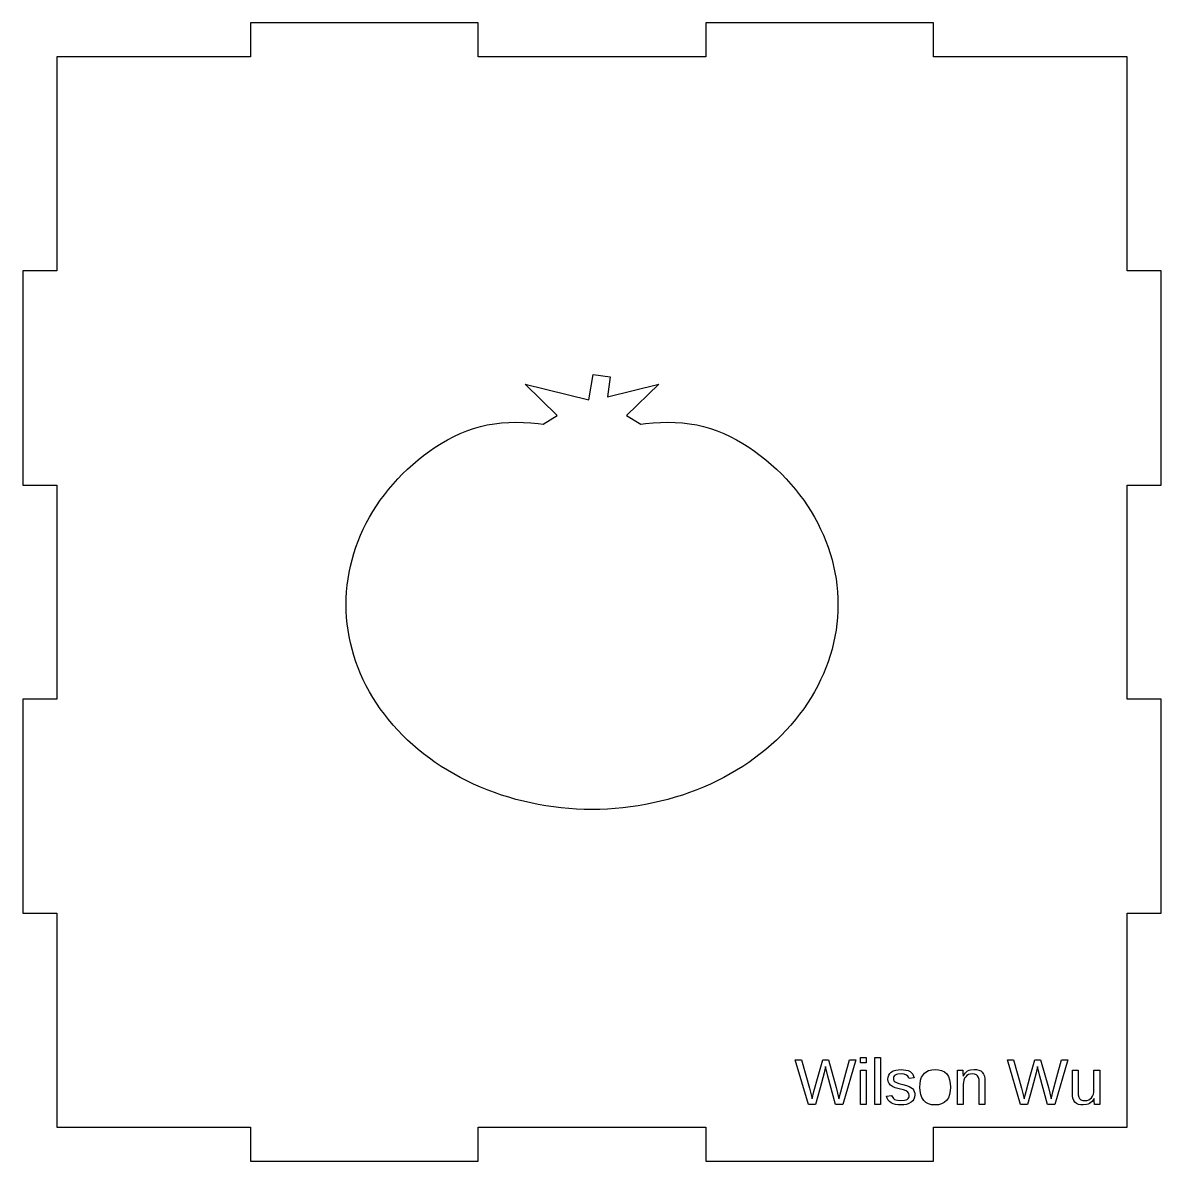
# Model space of a CAD drawing. Header units: millimetres. Extents: x 6 to 317, y 8 to 232.
# Drawn here: x 112.1 to 212.1, y 131.6 to 231.6 of the extents above; entities that cross this region are included whole.
import ezdxf

# ---------------------------------------------------------------- set-up
doc = ezdxf.new("R2010")
doc.units = ezdxf.units.MM
for name, color, linetype in [('CUT', 1, 'Continuous'), ('ENGRAVE', 7, 'Continuous'), ('SCORE', 5, 'Continuous')]:
    doc.layers.add(name, color=color, linetype=linetype)

msp = doc.modelspace()

# ---------------------------------------------------------------- linework, layer by layer
at = {"layer": 'CUT'}
msp.add_lwpolyline([(212.14, 191.03), (212.14, 209.83), (209.14, 209.83), (209.14, 228.63), (192.14, 228.63), (192.14, 231.63), (172.14, 231.63), (172.14, 228.63), (152.14, 228.63), (152.14, 231.63), (132.14, 231.63), (132.14, 228.63), (115.14, 228.63), (115.14, 209.83), (112.14, 209.83), (112.14, 191.03), (115.14, 191.03), (115.14, 172.23), (112.14, 172.23), (112.14, 153.43), (115.14, 153.43), (115.14, 134.63), (132.14, 134.63), (132.14, 131.63), (152.14, 131.63), (152.14, 134.63), (172.14, 134.63), (172.14, 131.63), (192.14, 131.63), (192.14, 134.63), (209.14, 134.63), (209.14, 153.43), (212.14, 153.43), (212.14, 172.23), (209.14, 172.23), (209.14, 191.03), (212.14, 191.03)], close=True, dxfattribs=at)
at = {"layer": 'ENGRAVE'}
for points in [[(184.76, 140.54), (185.31, 140.54), (184.16, 136.63), (183.52, 136.63), (182.85, 139.12), (182.65, 139.95), (182.53, 139.41), (182.18, 138.09), (181.77, 136.63), (181.14, 136.63), (179.99, 140.54), (180.54, 140.54), (181.24, 138.06), (181.47, 137.1), (181.63, 137.77), (181.99, 139.1), (182.4, 140.54), (182.91, 140.54), (183.59, 138.11), (183.83, 137.1), (183.85, 137.2), (183.98, 137.72), (184.34, 139.06), (184.76, 140.54)], [(186.21, 140.75), (186.21, 140.27), (185.71, 140.27), (185.71, 140.75), (186.21, 140.75)], [(187.47, 140.75), (187.47, 136.63), (186.97, 136.63), (186.97, 140.75), (187.47, 140.75)], [(203.39, 140.54), (203.94, 140.54), (202.79, 136.63), (202.15, 136.63), (201.48, 139.12), (201.28, 139.95), (201.16, 139.41), (200.81, 138.09), (200.4, 136.63), (199.77, 136.63), (198.62, 140.54), (199.17, 140.54), (199.87, 138.06), (200.1, 137.1), (200.26, 137.77), (200.62, 139.1), (201.03, 140.54), (201.54, 140.54), (202.22, 138.11), (202.46, 137.1), (202.49, 137.2), (202.61, 137.72), (202.97, 139.06), (203.39, 140.54)], [(186.21, 139.64), (186.21, 136.63), (185.71, 136.63), (185.71, 139.64), (186.21, 139.64)], [(190.28, 138.01), (190.37, 137.9), (190.44, 137.77), (190.48, 137.62), (190.49, 137.46), (190.47, 137.27), (190.41, 137.09), (190.31, 136.94), (190.17, 136.81), (189.98, 136.7), (189.76, 136.63), (189.53, 136.59), (189.27, 136.58), (189.03, 136.59), (188.8, 136.62), (188.59, 136.68), (188.41, 136.76), (188.27, 136.87), (188.15, 137), (188.07, 137.16), (188.01, 137.34), (188.45, 137.42), (188.49, 137.31), (188.55, 137.22), (188.63, 137.14), (188.72, 137.07), (188.83, 137.02), (188.96, 136.99), (189.27, 136.96), (189.59, 136.99), (189.72, 137.02), (189.83, 137.07), (189.91, 137.14), (189.96, 137.22), (189.99, 137.32), (190, 137.42), (189.98, 137.58), (189.88, 137.71), (189.72, 137.82), (189.49, 137.9), (189.13, 137.99), (188.78, 138.09), (188.52, 138.21), (188.36, 138.32), (188.23, 138.47), (188.16, 138.64), (188.13, 138.84), (188.15, 139.03), (188.2, 139.2), (188.3, 139.35), (188.42, 139.47), (188.6, 139.57), (188.81, 139.63), (189.03, 139.67), (189.28, 139.68), (189.5, 139.67), (189.71, 139.64), (189.9, 139.59), (190.07, 139.51), (190.2, 139.41), (190.31, 139.28), (190.39, 139.12), (190.44, 138.95), (189.99, 138.89), (189.94, 139.02), (189.87, 139.12), (189.76, 139.2), (189.55, 139.28), (189.28, 139.31), (188.99, 139.28), (188.87, 139.25), (188.78, 139.2), (188.71, 139.15), (188.66, 139.07), (188.63, 138.99), (188.62, 138.89), (188.63, 138.78), (188.68, 138.68), (188.77, 138.6), (188.88, 138.54), (189.1, 138.47), (189.43, 138.38), (189.76, 138.29), (190, 138.19), (190.15, 138.11), (190.28, 138.01)], [(193.29, 139.31), (193.45, 139.07), (193.55, 138.78), (193.6, 138.47), (193.62, 138.14), (193.6, 137.81), (193.54, 137.49), (193.44, 137.21), (193.27, 136.96), (193.07, 136.79), (192.83, 136.67), (192.56, 136.6), (192.26, 136.58), (191.97, 136.6), (191.7, 136.67), (191.47, 136.8), (191.27, 136.98), (191.11, 137.22), (191.01, 137.5), (190.95, 137.81), (190.93, 138.14), (190.95, 138.44), (191, 138.74), (191.09, 139.02), (191.24, 139.26), (191.33, 139.37), (191.45, 139.46), (191.7, 139.6), (191.98, 139.67), (192.28, 139.69), (192.58, 139.67), (192.85, 139.61), (193.09, 139.49), (193.29, 139.31)], [(196.65, 138.63), (196.65, 136.63), (196.15, 136.63), (196.15, 138.54), (196.13, 138.8), (196.09, 139), (196.01, 139.14), (195.9, 139.23), (195.74, 139.29), (195.53, 139.31), (195.36, 139.29), (195.21, 139.24), (195.07, 139.17), (194.96, 139.06), (194.86, 138.92), (194.8, 138.75), (194.76, 138.57), (194.75, 138.37), (194.75, 136.63), (194.25, 136.63), (194.25, 138.99), (194.25, 139.39), (194.23, 139.64), (194.71, 139.64), (194.71, 139.56), (194.72, 139.42), (194.73, 139.12), (194.74, 139.12), (194.92, 139.38), (195.02, 139.48), (195.13, 139.56), (195.26, 139.62), (195.39, 139.66), (195.7, 139.69), (195.91, 139.68), (196.11, 139.64), (196.28, 139.56), (196.42, 139.45), (196.53, 139.29), (196.6, 139.1), (196.64, 138.87), (196.65, 138.63)], [(204.33, 137.64), (204.33, 139.64), (204.83, 139.64), (204.83, 137.73), (204.84, 137.47), (204.89, 137.27), (204.96, 137.13), (205.07, 137.04), (205.24, 136.98), (205.45, 136.96), (205.62, 136.98), (205.77, 137.02), (205.9, 137.1), (206.02, 137.21), (206.11, 137.35), (206.18, 137.52), (206.21, 137.7), (206.23, 137.9), (206.23, 139.64), (206.73, 139.64), (206.73, 137.27), (206.73, 136.88), (206.74, 136.63), (206.27, 136.63), (206.27, 136.71), (206.26, 136.85), (206.25, 137.15), (206.24, 137.15), (206.06, 136.89), (205.95, 136.79), (205.84, 136.71), (205.72, 136.65), (205.58, 136.61), (205.28, 136.58), (205.06, 136.59), (204.87, 136.63), (204.7, 136.71), (204.56, 136.82), (204.45, 136.98), (204.38, 137.17), (204.34, 137.39), (204.33, 137.64)]]:
    msp.add_lwpolyline(points, close=True, dxfattribs=at)
at = {"layer": 'SCORE'}
msp.add_lwpolyline([(157.42, 196.42), (157.85, 196.37), (159.09, 197.13), (156.26, 199.89), (161.85, 198.52), (162.24, 200.73), (163.74, 200.53), (163.51, 198.79), (168.01, 199.89), (165.18, 197.13), (166.42, 196.37), (166.85, 196.42), (167.51, 196.48), (168.16, 196.52), (168.81, 196.54), (169.45, 196.53), (170.09, 196.49), (170.71, 196.41), (171.33, 196.31), (171.94, 196.16), (172.54, 195.99), (173.13, 195.78), (173.71, 195.55), (174.28, 195.28), (174.83, 195), (175.38, 194.68), (175.9, 194.35), (176.42, 194), (176.92, 193.63), (177.41, 193.25), (177.88, 192.84), (178.34, 192.43), (178.78, 192), (179.2, 191.56), (179.61, 191.11), (180, 190.65), (180.37, 190.18), (180.73, 189.7), (181.06, 189.2), (181.38, 188.71), (181.68, 188.2), (181.96, 187.68), (182.22, 187.16), (182.46, 186.63), (182.68, 186.1), (182.88, 185.56), (183.06, 185.01), (183.22, 184.46), (183.35, 183.91), (183.47, 183.35), (183.57, 182.79), (183.64, 182.23), (183.69, 181.66), (183.73, 181.1), (183.74, 180.53), (183.73, 179.97), (183.69, 179.4), (183.64, 178.84), (183.57, 178.28), (183.47, 177.72), (183.35, 177.16), (183.22, 176.61), (183.06, 176.06), (182.88, 175.51), (182.68, 174.97), (182.46, 174.44), (182.22, 173.91), (181.96, 173.38), (181.68, 172.87), (181.38, 172.36), (181.06, 171.86), (180.73, 171.37), (180.37, 170.89), (180, 170.42), (179.61, 169.95), (179.2, 169.5), (178.78, 169.06), (178.34, 168.63), (177.88, 168.21), (177.41, 167.81), (176.92, 167.41), (176.42, 167.03), (175.9, 166.66), (175.38, 166.31), (174.83, 165.97), (174.28, 165.65), (173.71, 165.34), (173.13, 165.04), (172.54, 164.76), (171.94, 164.5), (171.33, 164.25), (170.71, 164.01), (170.09, 163.8), (169.45, 163.6), (168.81, 163.41), (168.16, 163.25), (167.51, 163.1), (166.85, 162.97), (166.18, 162.85), (165.52, 162.76), (164.84, 162.68), (164.17, 162.61), (163.49, 162.57), (162.81, 162.54), (162.14, 162.53), (161.46, 162.54), (160.78, 162.57), (160.1, 162.61), (159.43, 162.68), (158.76, 162.76), (158.09, 162.85), (157.42, 162.97), (156.76, 163.1), (156.11, 163.25), (155.46, 163.41), (154.82, 163.6), (154.18, 163.8), (153.56, 164.01), (152.94, 164.25), (152.33, 164.5), (151.73, 164.76), (151.14, 165.04), (150.56, 165.34), (150, 165.65), (149.44, 165.97), (148.9, 166.31), (148.37, 166.66), (147.85, 167.03), (147.35, 167.41), (146.86, 167.81), (146.39, 168.21), (145.93, 168.63), (145.49, 169.06), (145.07, 169.5), (144.66, 169.95), (144.27, 170.42), (143.9, 170.89), (143.54, 171.37), (143.21, 171.86), (142.89, 172.36), (142.59, 172.87), (142.31, 173.38), (142.05, 173.91), (141.81, 174.44), (141.59, 174.97), (141.39, 175.51), (141.21, 176.06), (141.06, 176.61), (140.92, 177.16), (140.8, 177.72), (140.71, 178.28), (140.63, 178.84), (140.58, 179.4), (140.55, 179.97), (140.54, 180.53), (140.55, 181.1), (140.58, 181.66), (140.63, 182.23), (140.71, 182.79), (140.8, 183.35), (140.92, 183.91), (141.06, 184.46), (141.21, 185.01), (141.39, 185.56), (141.59, 186.1), (141.81, 186.63), (142.05, 187.16), (142.31, 187.68), (142.59, 188.2), (142.89, 188.71), (143.21, 189.2), (143.54, 189.7), (143.9, 190.18), (144.27, 190.65), (144.66, 191.11), (145.07, 191.56), (145.49, 192), (145.93, 192.43), (146.39, 192.84), (146.86, 193.25), (147.35, 193.63), (147.85, 194), (148.37, 194.35), (148.9, 194.68), (149.44, 195), (150, 195.28), (150.56, 195.55), (151.14, 195.78), (151.73, 195.99), (152.33, 196.16), (152.94, 196.31), (153.56, 196.41), (154.18, 196.49), (154.82, 196.53), (155.46, 196.54), (156.11, 196.52), (156.76, 196.48), (157.42, 196.42)], close=True, dxfattribs=at)

doc.saveas('drawing.dxf')
